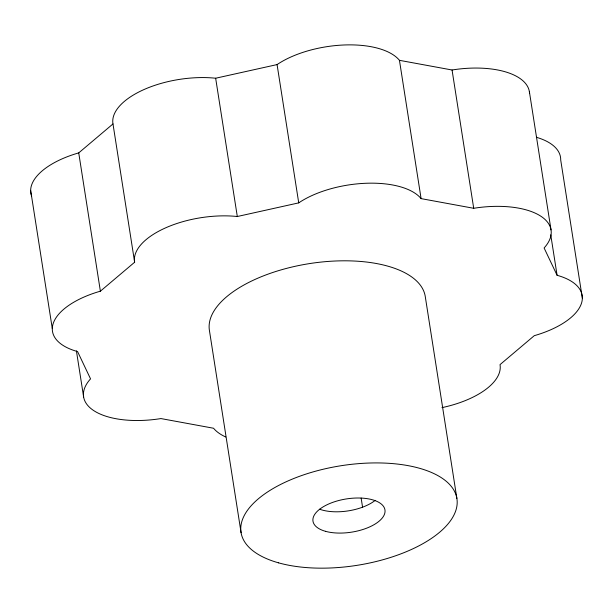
<?xml version="1.0" encoding="UTF-8"?>
<svg xmlns="http://www.w3.org/2000/svg" width="613" height="613" viewBox="0 0 613 613"><rect width="100%" height="100%" fill="white"/><g stroke="black" fill="none" stroke-linecap="round" stroke-linejoin="round"><path stroke-width="0.92" d="M31.631 196.106A72.418 33.439 -8.9 0 1 78.732 152.89L112.984 123.933A72.418 33.439 -8.9 0 1 143.917 89.582A72.418 33.439 -8.9 0 1 215.653 78.226L277.076 64.587A72.418 33.439 -8.9 0 1 344.874 44.956A72.418 33.439 -8.9 0 1 399.446 60.327L452.057 69.997A72.418 33.439 -8.9 0 1 529.548 93.276M225.776 437A72.418 33.439 -8.9 0 1 213.554 428.242L160.943 418.572A72.418 33.439 -8.9 0 1 95.996 411.974A72.418 33.439 -8.9 0 1 90.548 378.88L77.567 351.571A72.418 33.439 -8.9 0 1 53.515 322.607A72.418 33.439 -8.9 0 1 100.386 291.183L134.638 262.226A72.418 33.439 -8.9 0 1 165.579 227.867A72.418 33.439 -8.9 0 1 237.308 216.512L298.73 202.872A72.418 33.439 -8.9 0 1 366.528 183.249A72.418 33.439 -8.9 0 1 421.1 198.62L473.711 208.29A72.418 33.439 -8.9 0 1 538.658 214.887A72.418 33.439 -8.9 0 1 544.106 247.974L557.087 275.291A72.418 33.439 -8.9 0 1 581.139 304.247A72.418 33.439 -8.9 0 1 534.268 335.679L500.016 364.635A72.418 33.439 -8.9 0 1 441.95 407.637M582.35 298.224L560.696 159.939A72.418 33.439 -8.9 0 0 536.375 137.274M529.371 91.613L551.026 229.906M550.75 234.84L557.087 275.291M452.057 69.997L473.711 208.29M399.446 60.327L421.1 198.62M456.869 498.384L425.223 296.271A109.252 50.442 -8.9 0 0 308.96 263.682A109.252 50.442 -8.9 0 0 209.439 330.591L241.085 532.705M361.141 498.055L362.597 507.388M277.076 64.587L298.73 202.872M215.653 78.226L237.308 216.512M112.984 123.933L134.638 262.226M78.732 152.89L100.386 291.183M76.41 350.858L83.629 396.956M30.65 190.344L52.304 328.637M375.21 500.369A36.42 16.812 -8.9 0 1 319.618 509.211M278.608 562.857A109.252 50.442 -8.9 0 0 455.359 511.84A109.252 50.442 -8.9 0 0 312.967 471.933A109.252 50.442 -8.9 0 0 278.608 562.857M325.518 531.318A36.42 16.812 -8.9 0 0 384.435 514.315A36.42 16.812 -8.9 0 0 336.974 501.005A36.42 16.812 -8.9 0 0 325.518 531.318"/></g></svg>
